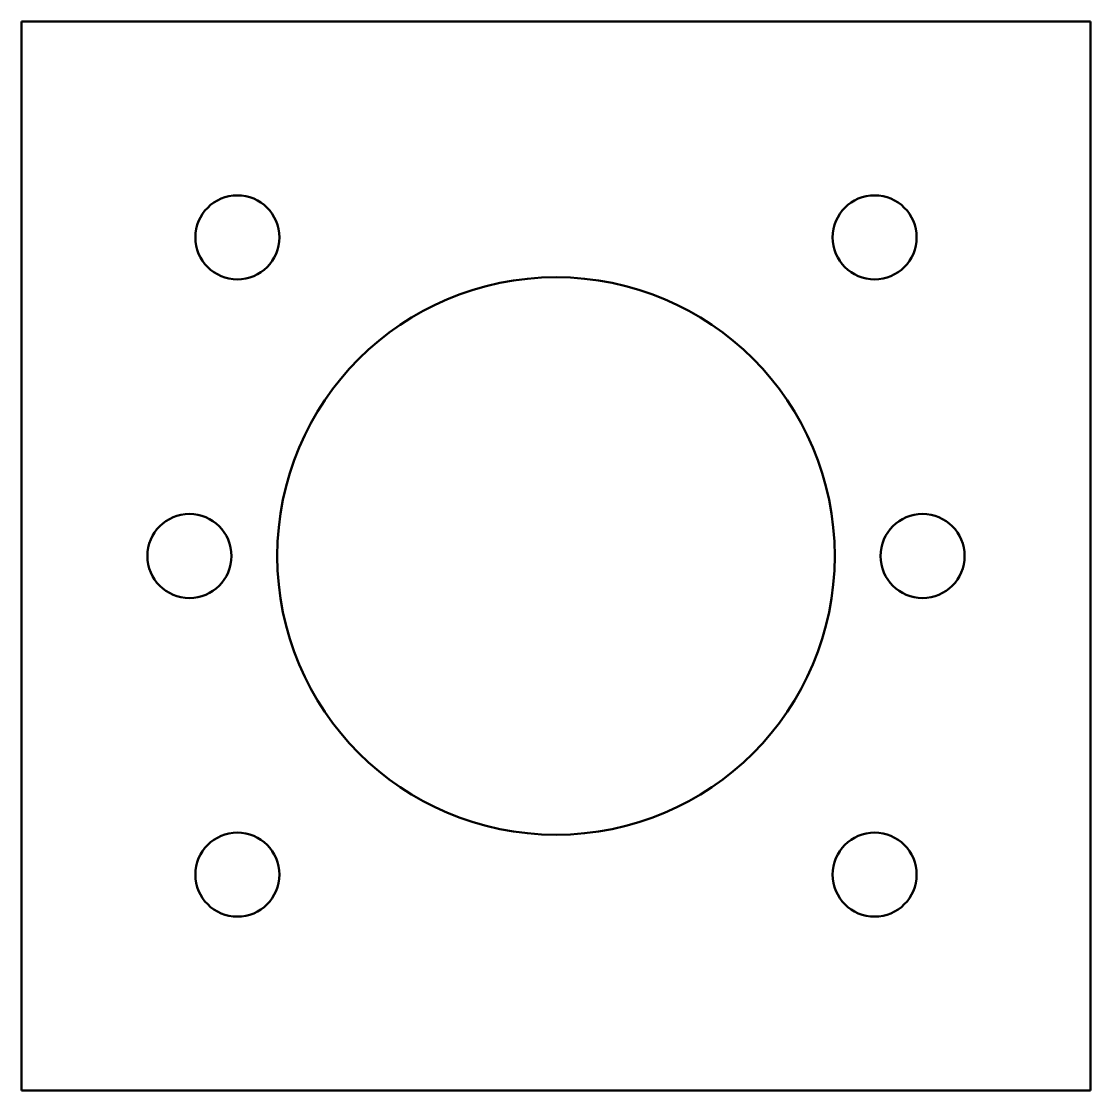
# Model space of a CAD drawing. Header units: millimetres. Extents: x -70 to 70, y -70 to 70.
import ezdxf

# ---------------------------------------------------------------- set-up
doc = ezdxf.new("R2010")
doc.units = ezdxf.units.MM
doc.layers.add('CUT', color=1, linetype='Continuous', lineweight=50)

msp = doc.modelspace()

# ---------------------------------------------------------------- linework, layer by layer
at = {"layer": 'CUT'}
for p, q in [((-70, 70), (-70, -70)), ((70, 70), (-70, 70)), ((70, -70), (70, 70)), ((-70, -70), (70, -70))]:
    msp.add_line(p, q, dxfattribs=at)
for centre, radius in [((-41.72, 41.72), 5.5), ((41.72, 41.72), 5.5), ((0, 0), 36.5), ((-48, 0), 5.5), ((48, 0), 5.5), ((-41.72, -41.72), 5.5), ((41.72, -41.72), 5.5)]:
    msp.add_circle(centre, radius, dxfattribs=at)

doc.saveas('drawing.dxf')
